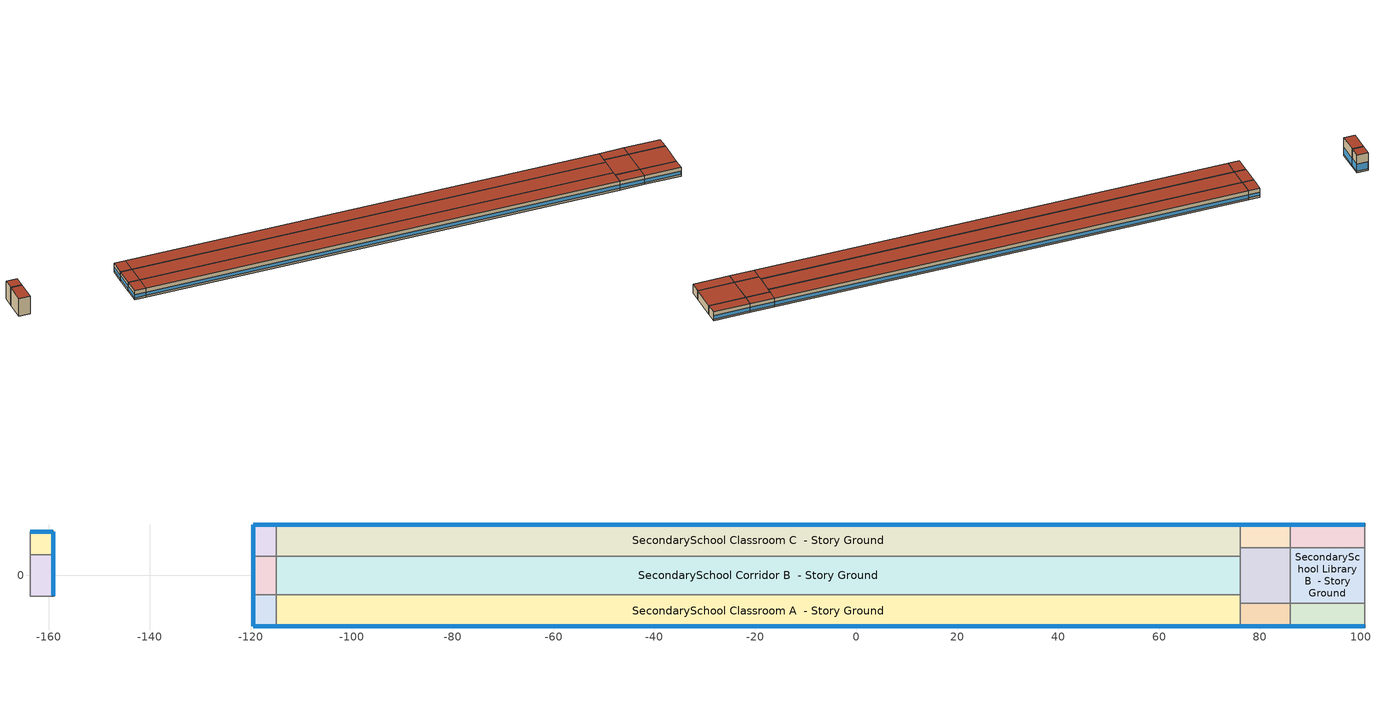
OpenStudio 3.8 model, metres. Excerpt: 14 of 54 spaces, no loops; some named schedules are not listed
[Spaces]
SecondarySchool Classroom A end_a - Story Ground
 floor ground (Foundation F 126 Perim 1085 Area 2872): -119.55,-10.1 -119.55,-3.82 -114.98,-3.82 -114.98,-10.1 z0
 wall outside: -119.55,-3.82 -119.55,-10.1 -114.98,-10.1 z0:3.96
 wall to SecondarySchool Corridor B end_a - Story Ground: -114.98,-3.82 -119.55,-3.82 z0:3.96
 wall to SecondarySchool Classroom A  - Story Ground: -114.98,-10.1 -114.98,-3.82 z0:3.96
 window (Window U-1.01 SHGC 0.74): -119.55,-3.84 -119.55,-10.08 / -119.53,-10.1 -115.01,-10.1 z0.76:2.28
 roof outside: -114.98,-10.1 -114.98,-3.82 -119.55,-3.82 -119.55,-10.1 z3.96
SecondarySchool Corridor B end_a - Story Ground
 floor ground (Foundation F 126 Perim 764 Area 3491): -119.55,-3.82 -119.55,3.82 -114.98,3.82 -114.98,-3.82 z0
 wall outside: -119.55,3.82 -119.55,-3.82 z0:3.96
 wall to SecondarySchool Classroom C end_a - Story Ground: -114.98,3.82 -119.55,3.82 z0:3.96
 wall to SecondarySchool Corridor B  - Story Ground: -114.98,-3.82 -114.98,3.82 z0:3.96
 window (Window U-1.01 SHGC 0.74): -119.55,3.79 -119.55,-3.79 z0.76:2.28
 roof outside: -114.98,-3.82 -114.98,3.82 -119.55,3.82 -119.55,-3.82 z3.96
SecondarySchool Classroom C end_a - Story Ground
 floor ground (Foundation F 126 Perim 1085 Area 2872): -119.55,3.82 -119.55,10.1 -114.98,10.1 -114.98,3.82 z0
 wall outside: -114.98,10.1 -119.55,10.1 -119.55,3.82 z0:3.96
 wall to SecondarySchool Classroom C  - Story Ground: -114.98,3.82 -114.98,10.1 z0:3.96
 window (Window U-1.01 SHGC 0.74): -119.55,10.08 -119.55,3.84 / -115.01,10.1 -119.53,10.1 z0.76:2.28
 roof outside: -114.98,3.82 -114.98,10.1 -119.55,10.1 -119.55,3.82 z3.96
SecondarySchool Classroom A  - Story Ground
 floor ground (Foundation F 126 Perim 19107 Area 120038): -114.98,-10.1 -114.98,-3.82 76.09,-3.82 76.09,-10.1 z0
 wall outside: -114.98,-10.1 76.09,-10.1 z0:3.96
 wall to SecondarySchool Corridor B  - Story Ground: 76.09,-3.82 -114.98,-3.82 z0:3.96
 wall to SecondarySchool Mechanical A  - Story Ground: 76.09,-10.1 76.09,-5.53 z0:3.96
 wall to SecondarySchool Mechanical B  - Story Ground: 76.09,-5.53 76.09,-3.82 z0:3.96
 window (Window U-1.01 SHGC 0.74): -114.95,-10.1 76.06,-10.1 z0.76:2.27
 roof outside: 76.09,-10.1 76.09,-3.82 -114.98,-3.82 -114.98,-10.1 z3.96
SecondarySchool Corridor B  - Story Ground
 floor ground (Foundation F 126 Perim 0 Area 145897): -114.98,-3.82 -114.98,3.82 76.09,3.82 76.09,-3.82 z0
 wall to SecondarySchool Classroom C  - Story Ground: 76.09,3.82 -114.98,3.82 z0:3.96
 wall to SecondarySchool Mechanical B  - Story Ground: 76.09,-3.82 76.09,3.82 z0:3.96
 roof outside: 76.09,-3.82 76.09,3.82 -114.98,3.82 -114.98,-3.82 z3.96
SecondarySchool Classroom C  - Story Ground
 floor ground (Foundation F 126 Perim 19107 Area 120038): -114.98,3.82 -114.98,10.1 76.09,10.1 76.09,3.82 z0
 wall outside: 76.09,10.1 -114.98,10.1 z0:3.96
 wall to SecondarySchool Mechanical B  - Story Ground: 76.09,3.82 76.09,5.53 z0:3.96
 wall to SecondarySchool Mechanical C  - Story Ground: 76.09,5.53 76.09,10.1 z0:3.96
 window (Window U-1.01 SHGC 0.74): 76.06,10.1 -114.95,10.1 z0.76:2.27
 roof outside: 76.09,3.82 76.09,10.1 -114.98,10.1 -114.98,3.82 z3.96
SecondarySchool Mechanical A  - Story Ground
 floor ground (Foundation F 126 Perim 994 Area 4543): 76.09,-10.1 76.09,-5.53 86.03,-5.53 86.03,-10.1 z0
 wall outside: 76.09,-10.1 86.03,-10.1 z0:3.96
 wall to SecondarySchool Mechanical B  - Story Ground: 86.03,-5.53 76.09,-5.53 z0:3.96
 wall to SecondarySchool Library A  - Story Ground: 86.03,-10.1 86.03,-5.53 z0:3.96
 window (Window U-1.01 SHGC 0.74): 76.11,-10.1 86,-10.1 z0.76:2.28
 roof outside: 86.03,-10.1 86.03,-5.53 76.09,-5.53 76.09,-10.1 z3.96
SecondarySchool Mechanical B  - Story Ground
 floor ground (Foundation F 126 Perim 0 Area 10988): 76.09,-5.53 76.09,5.53 86.03,5.53 86.03,-5.53 z0
 wall to SecondarySchool Mechanical C  - Story Ground: 86.03,5.53 76.09,5.53 z0:3.96
 wall to SecondarySchool Library B  - Story Ground: 86.03,-5.53 86.03,5.53 z0:3.96
 roof outside: 86.03,-5.53 86.03,5.53 76.09,5.53 76.09,-5.53 z3.96
SecondarySchool Mechanical C  - Story Ground
 floor ground (Foundation F 126 Perim 994 Area 4543): 76.09,5.53 76.09,10.1 86.03,10.1 86.03,5.53 z0
 wall outside: 86.03,10.1 76.09,10.1 z0:3.96
 wall to SecondarySchool Library C  - Story Ground: 86.03,5.53 86.03,10.1 z0:3.96
 window (Window U-1.01 SHGC 0.74): 86,10.1 76.11,10.1 z0.76:2.28
 roof outside: 86.03,5.53 86.03,10.1 76.09,10.1 76.09,5.53 z3.96
SecondarySchool Library A  - Story Ground
 floor ground (Foundation F 126 Perim 148 Area 6765): 86.03,-10.1 86.03,-5.53 100.82,-5.53 100.82,-10.1 z0
 wall outside: 86.03,-10.1 100.82,-10.1 z0:3.96
 wall to SecondarySchool Library B  - Story Ground: 100.82,-5.53 86.03,-5.53 z0:3.96
 wall to SecondarySchool Office A  - Story Ground: 100.82,-10.1 100.82,-5.53 z0:3.96
 window (Window U-1.01 SHGC 0.74): 86.05,-10.1 100.8,-10.1 z0.76:2.27
 roof outside: 100.82,-10.1 100.82,-5.53 86.03,-5.53 86.03,-10.1 z3.96
SecondarySchool Library B  - Story Ground
 floor ground (Foundation F 126 Perim 0 Area 16361): 86.03,-5.53 86.03,5.53 100.82,5.53 100.82,-5.53 z0
 wall to SecondarySchool Library C  - Story Ground: 100.82,5.53 86.03,5.53 z0:3.96
 wall to SecondarySchool Office B  - Story Ground: 100.82,-5.53 100.82,5.53 z0:3.96
 roof outside: 100.82,-5.53 100.82,5.53 86.03,5.53 86.03,-5.53 z3.96
SecondarySchool Library C  - Story Ground
 floor ground (Foundation F 126 Perim 148 Area 6765): 86.03,5.53 86.03,10.1 100.82,10.1 100.82,5.53 z0
 wall outside: 100.82,10.1 86.03,10.1 z0:3.96
 wall to SecondarySchool Office C  - Story Ground: 100.82,5.53 100.82,10.1 z0:3.96
 window (Window U-1.01 SHGC 0.74): 100.8,10.1 86.05,10.1 z0.76:2.27
 roof outside: 100.82,5.53 100.82,10.1 86.03,10.1 86.03,5.53 z3.96
SecondarySchool Gym - audience B end_b - Story Ground
 floor ground (Foundation F 126 Perim 817 Area 3733): -163.75,-4.08 -163.75,4.08 -159.18,4.08 -159.18,-4.08 z0
 wall outside: -159.18,-4.08 -159.18,4.08 z0:7.92
 wall to SecondarySchool Gym - audience B  - Story Ground: -163.75,4.08 -163.75,-4.08 z0:7.92
 wall to SecondarySchool Gym - audience C end_b - Story Ground: -159.18,4.08 -163.75,4.08 z0:7.92
 wall to SecondarySchool Gym - audience A end_b - Story Ground: -163.75,-4.08 -159.18,-4.08 z0:7.92
 window (Window U-1.01 SHGC 0.74): -159.18,-4.06 -159.18,4.06 z0.76:3.79
 roof outside: -159.18,-4.08 -159.18,4.08 -163.75,4.08 -163.75,-4.08 z7.92
SecondarySchool Gym - audience C end_b - Story Ground
 floor ground (Foundation F 126 Perim 914 Area 209): -163.75,4.08 -163.75,8.65 -159.18,8.65 -159.18,4.08 z0
 wall outside: -159.18,4.08 -159.18,8.65 -163.75,8.65 z0:7.92
 wall to SecondarySchool Gym - audience C  - Story Ground: -163.75,8.65 -163.75,4.08 z0:7.92
 window (Window U-1.01 SHGC 0.74): -159.2,8.65 -163.72,8.65 / -159.18,4.11 -159.18,8.63 z0.76:3.81
 roof outside: -159.18,4.08 -159.18,8.65 -163.75,8.65 -163.75,4.08 z7.92
[Site]
Washington Muni_IA_USA: Latitude {deg}=41.28; Longitude {deg}=-91.67; Time Zone {hr}=-6; Elevation {m}=230; Terrain=City
[Site:WaterMainsTemperature]
Calculation Method=Correlation; Annual Average Outdoor Air Temperature {C}=10.0308; Maximum Difference In Monthly Average Outdoor Air Temperatures {deltaC}=29.21
[SizingPeriod:DesignDay] Barometric Pressure {Pa}=98592; Rain Indicator=No; Snow Indicator=No; Day of Month=21; Daylight Saving Time Indicator=No; Humidity Condition Type=Wetbulb; Dry-Bulb Temperature Range Modifier Type=DefaultMultipliers
Name | Maximum Dry-Bulb Temperature {C} | Daily Dry-Bulb Temperature Range {deltaC} | Wind Speed {m/s} | Wind Direction {deg} | Month | Day Type | Wetbulb or DewPoint at Maximum Dry-Bulb {C} | Solar Model Indicator | ASHRAE Clear Sky Optical Depth for Beam Irradiance | ASHRAE Clear Sky Optical Depth for Diffuse Irradiance | Sky Clearness
Washington Muni Ann Clg .4% Condns DB=>MWB 1 | 33.8 | 10.8 | 4.3 | 220 | 7 | SummerDesignDay | 25.9 | ASHRAETau | 0.41 | 2.219
Washington Muni Ann Clg .4% Condns WB=>MDB 1 | 31.8 | 10.8 | 4.3 | 220 | 7 | SummerDesignDay | 27.8 | ASHRAETau | 0.41 | 2.219
Washington Muni Ann Htg 99.6% Condns DB 1 | -18.6 | 0 | 4.1 | 280 | 1 | WinterDesignDay | -18.6 | ASHRAEClearSky |  |  | 0
Washington Muni August .4% Condns DB=>MCWB 1 | 34.9 | 10.9 | 4.3 | 220 | 8 | SummerDesignDay | 26.3 | ASHRAETau | 0.379 | 2.348
[ClimateZones]
Climate Zone Institution Name 1=ASHRAE; Climate Zone Document Name 1=ANSI/ASHRAE Standard 169; Climate Zone Document Year 1=2006; Climate Zone Value 1=ASHRAE 169-2013-5A
[Building]
ComStock DOE Ref Pre-1980|SecondarySchool: North Axis {deg}=90; Default Construction Set=ComStock DOE Ref Pre-1980 - SecSchl - ASHRAE 169-2013-5A; Default Schedule Set=Building Default Schedule Set; Standards Building Type=SecondarySchool
[Site:GroundTemperature:FCfactorMethod]
January Ground Temperature {C}=9.7; February Ground Temperature {C}=6; March Ground Temperature {C}=-2.2; April Ground Temperature {C}=-3.4; May Ground Temperature {C}=-4.2; June Ground Temperature {C}=2.7; July Ground Temperature {C}=7.5; August Ground Temperature {C}=13.7; September Ground Temperature {C}=18.6; October Ground Temperature {C}=22; November Ground Temperature {C}=20.7; December Ground Temperature {C}=16.5
[Construction:FfactorGroundFloor] F-Factor {W/m-K}=1.26344
Name | Area {m2} | PerimeterExposed {m}
Foundation F 126 Perim 817 Area 3733 | 37.3318 | 8.16531
Foundation F 126 Perim 148 Area 6765 | 67.6528 | 14.7972
Foundation F 126 Perim 0 Area 10988 | 109.877 | 0
Foundation F 126 Perim 914 Area 209 | 20.9032 | 9.144
Foundation F 126 Perim 0 Area 145897 | 1458.97 | 0
Foundation F 126 Perim 19107 Area 120038 | 1200.38 | 191.069
Foundation F 126 Perim 1085 Area 2872 | 28.7235 | 10.8545
Foundation F 126 Perim 0 Area 16361 | 163.61 | 0
Foundation F 126 Perim 764 Area 3491 | 34.9111 | 7.63585
Foundation F 126 Perim 994 Area 4543 | 45.4342 | 9.93749
[DefaultConstructionSet]
ComStock DOE Ref Pre-1980 - SecSchl - ASHRAE 169-2013-5A: Default Exterior Surface Constructions=Default Surface Constructions 1; Default Interior Surface Constructions=Default Surface Constructions 2; Default Ground Contact Surface Constructions=Default Surface Constructions 3; Default Exterior SubSurface Constructions=Default Sub Surface Constructions 1; Default Interior SubSurface Constructions=Default Sub Surface Constructions 2; Interior Partition Construction=Typical Interior Partition
[DefaultSurfaceConstructions]
Name | Floor Construction | Wall Construction | Roof Ceiling Construction
Default Surface Constructions 1 | Typical Insulated Exterior Mass Floor | Typical Insulated Exterior Mass Wall R-6.41 | Typical IEAD Roof R-13.89
Default Surface Constructions 2 | Typical Interior Floor | Typical Interior Wall | Typical Interior Ceiling
Default Surface Constructions 3 | Typical Insulated Carpeted 6in Slab Floor | Typical Insulated Basement Mass Wall
[Construction]
Typical Insulated Exterior Mass Floor: 4 in. Normalweight Concrete Floor, Typical Carpet Pad
Typical IEAD Roof R-13.89: Roof Membrane, Typical Insulation R-12.77, Metal Roof Surface
Typical Interior Floor: 100mm Normalweight concrete floor, CP02 CARPET PAD
Typical Interior Wall: G01 13mm gypsum board, G01 13mm gypsum board
Typical Interior Ceiling: CP02 CARPET PAD, 100mm Normalweight concrete floor
Typical Insulated Carpeted 6in Slab Floor: 6 in. Normalweight Concrete Floor, Typical Carpet Pad
Typical Insulated Basement Mass Wall: 8 in. Concrete Block Basement Wall
U 0.62 SHGC 0.41 Simple Glazing Window U-0.62 SHGC 0.41: U 0.62 SHGC 0.41 Simple Glazing U-0.62 SHGC 0.41
U 0.62 SHGC 0.41 Simple Glazing Window U-0.62 SHGC 0.41 1: U 0.62 SHGC 0.41 Simple Glazing U-0.62 SHGC 0.41 1
Typical Insulated Metal Door: F08 Metal surface, Typical Insulation R-4.02
U 0.88 SHGC 0.16 Sgl Ref-A-L Clr 6mm: REF A CLEAR LO 6MM
Typical Overhead Door: Typical Insulation R-4.02
Typical Interior Window: Clear 3mm
Typical Interior Door; Typical Interior Partition: G05 25mm wood
Typical Insulated Exterior Mass Wall R-6.41: 1IN Stucco, 8IN CONCRETE HW RefBldg, Typical Insulation R-4.02, 1/2IN Gypsum
InteriorFurnishings 1: Std Wood 6inch 1
Window U-1.01 SHGC 0.74: Simple Glazing Single - No LowE - Clear - Aluminum
[Material] Thermal Absorptance=0.9
Name | Roughness | Thickness {m} | Conductivity {W/m-K} | Density {kg/m3} | Specific Heat {J/kg-K} | Solar Absorptance | Visible Absorptance
4 in. Normalweight Concrete Floor | MediumRough | 0.1016 | 2.31 | 2322 | 832 | 0.7 | 0.7
Roof Membrane | VeryRough | 0.0095 | 0.16 | 1121.29 | 1460 | 0.7 | 0.7
Metal Roof Surface; F08 Metal surface | Smooth | 0.0008 | 45.28 | 7824 | 500 | 0.7 | 0.7
100mm Normalweight concrete floor | MediumRough | 0.1016 | 2.31045 | 2322 | 832.557 | 0.7 | 0.7
G01 13mm gypsum board | Smooth | 0.0127 | 0.160031 | 800.001 | 1090.73 | 0.7 | 0.5
6 in. Normalweight Concrete Floor | MediumRough | 0.1524 | 2.31 | 2322 | 832 | 0.7 | 0.7
8 in. Concrete Block Basement Wall | MediumRough | 0.2032 | 1.326 | 1842 | 912 | 0.7 | 0.7
G05 25mm wood | MediumSmooth | 0.0254 | 0.15 | 608 | 1630 | 0.5 | 0.5
1IN Stucco | Smooth | 0.0253 | 0.6918 | 1858 | 837 | 0.7 | 0.92
8IN CONCRETE HW RefBldg | Rough | 0.2032 | 1.311 | 2240 | 836.8 | 0.7 | 0.7
1/2IN Gypsum | Smooth | 0.0127 | 0.16 | 784.9 | 830 | 0.4 | 0.4
Std Wood 6inch 1 | MediumSmooth | 0.15 | 0.12 | 540 | 1210 | 0.7 | 0.7
[Material:NoMass] Roughness=Smooth; Thermal Absorptance=0.9; Solar Absorptance=0.7
Name | Thermal Resistance {m2-K/W} | Visible Absorptance
Typical Carpet Pad; CP02 CARPET PAD | 0.21648 | 0.8
Typical Insulation R-12.77 | 2.24922 | 0.7
Typical Insulation R-4.02 | 0.708275 | 0.7
[DefaultSubSurfaceConstructions]
Name | Fixed Window Construction | Operable Window Construction | Door Construction | Glass Door Construction | Overhead Door Construction | Tubular Daylight Dome Construction | Tubular Daylight Diffuser Construction
Default Sub Surface Constructions 1 | U 0.62 SHGC 0.41 Simple Glazing Window U-0.62 SHGC 0.41 | U 0.62 SHGC 0.41 Simple Glazing Window U-0.62 SHGC 0.41 1 | Typical Insulated Metal Door | U 0.88 SHGC 0.16 Sgl Ref-A-L Clr 6mm | Typical Overhead Door | Typical Interior Window | Typical Interior Window
Default Sub Surface Constructions 2 | Typical Interior Window | Typical Interior Window | Typical Interior Door
[WindowMaterial:SimpleGlazingSystem]
Name | U-Factor {W/m2-K} | Solar Heat Gain Coefficient | Visible Transmittance
U 0.62 SHGC 0.41 Simple Glazing U-0.62 SHGC 0.41; U 0.62 SHGC 0.41 Simple Glazing U-0.62 SHGC 0.41 1 | 3.52052 | 0.41 | 0.32
Simple Glazing Single - No LowE - Clear - Aluminum | 5.73505 | 0.744 | 0.754
[WindowMaterial:Glazing] Optical Data Type=SpectralAverage; Infrared Transmittance at Normal Incidence=0; Front Side Infrared Hemispherical Emissivity=0.84; Conductivity {W/m-K}=0.9; Dirt Correction Factor for Solar and Visible Transmittance=1; Solar Diffusing=No
Name | Thickness {m} | Solar Transmittance at Normal Incidence | Front Side Solar Reflectance at Normal Incidence | Back Side Solar Reflectance at Normal Incidence | Visible Transmittance at Normal Incidence | Front Side Visible Reflectance at Normal Incidence | Back Side Visible Reflectance at Normal Incidence | Back Side Infrared Hemispherical Emissivity
REF A CLEAR LO 6MM | 0.006 | 0.066 | 0.341 | 0.493 | 0.08 | 0.41 | 0.37 | 0.4
Clear 3mm | 0.003 | 0.837 | 0.075 | 0.075 | 0.898 | 0.081 | 0.081 | 0.84
[SpaceType] Standards Building Type=SecondarySchool
Name | Default Schedule Set | Design Specification Outdoor Air Object | Standards Space Type
SecondarySchool Mechanical - ComStock DOE Ref Pre-1980 | SecondarySchool Mechanical Schedule Set | SecondarySchool Mechanical Ventilation | Mechanical
SecondarySchool Library - ComStock DOE Ref Pre-1980 | SecondarySchool Library Schedule Set | SecondarySchool Library Ventilation | Library
SecondarySchool Gym - audience - ComStock DOE Ref Pre-1980 | SecondarySchool Gym - audience Schedule Set | SecondarySchool Gym - audience Ventilation | Gym - audience
SecondarySchool Corridor - ComStock DOE Ref Pre-1980 | SecondarySchool Corridor Schedule Set | SecondarySchool Corridor Ventilation | Corridor
SecondarySchool Classroom - ComStock DOE Ref Pre-1980 | SecondarySchool Classroom Schedule Set | SecondarySchool Classroom Ventilation | Classroom
[BuildingStory]
Story Ground: Nominal Z Coordinate {m}=0; Nominal Floor to Floor Height {m}=3.9624
[Space] Building Story=Story Ground
Name | Space Type | Thermal Zone
SecondarySchool Classroom A end_a - Story Ground | SecondarySchool Classroom - ComStock DOE Ref Pre-1980 | Zone SecondarySchool Classroom A end_a - Story Ground
SecondarySchool Corridor B end_a - Story Ground | SecondarySchool Corridor - ComStock DOE Ref Pre-1980 | Zone SecondarySchool Corridor B end_a - Story Ground
SecondarySchool Classroom C end_a - Story Ground | SecondarySchool Classroom - ComStock DOE Ref Pre-1980 | Zone SecondarySchool Classroom C end_a - Story Ground
SecondarySchool Classroom A  - Story Ground | SecondarySchool Classroom - ComStock DOE Ref Pre-1980 | Zone SecondarySchool Classroom A  - Story Ground
SecondarySchool Corridor B  - Story Ground | SecondarySchool Corridor - ComStock DOE Ref Pre-1980 | Zone SecondarySchool Corridor B  - Story Ground
SecondarySchool Classroom C  - Story Ground | SecondarySchool Classroom - ComStock DOE Ref Pre-1980 | Zone SecondarySchool Classroom C  - Story Ground
SecondarySchool Mechanical A  - Story Ground | SecondarySchool Mechanical - ComStock DOE Ref Pre-1980 | Zone SecondarySchool Mechanical A  - Story Ground
SecondarySchool Mechanical B  - Story Ground | SecondarySchool Mechanical - ComStock DOE Ref Pre-1980 | Zone SecondarySchool Mechanical B  - Story Ground
SecondarySchool Mechanical C  - Story Ground | SecondarySchool Mechanical - ComStock DOE Ref Pre-1980 | Zone SecondarySchool Mechanical C  - Story Ground
SecondarySchool Library A  - Story Ground | SecondarySchool Library - ComStock DOE Ref Pre-1980 | Zone SecondarySchool Library A  - Story Ground
SecondarySchool Library B  - Story Ground | SecondarySchool Library - ComStock DOE Ref Pre-1980 | Zone SecondarySchool Library B  - Story Ground
SecondarySchool Library C  - Story Ground | SecondarySchool Library - ComStock DOE Ref Pre-1980 | Zone SecondarySchool Library C  - Story Ground
SecondarySchool Gym - audience B end_b - Story Ground | SecondarySchool Gym - audience - ComStock DOE Ref Pre-1980 | Zone SecondarySchool Gym - audience B end_b - Story Ground
SecondarySchool Gym - audience C end_b - Story Ground | SecondarySchool Gym - audience - ComStock DOE Ref Pre-1980 | Zone SecondarySchool Gym - audience C end_b - Story Ground
[ThermalZone] Multiplier=1; Use Ideal Air Loads=No
Name | Thermostat
Zone SecondarySchool Classroom A end_a - Story Ground | SecondarySchool Classroom - ComStock DOE Ref Pre-1980 Thermostat 1
Zone SecondarySchool Corridor B end_a - Story Ground | SecondarySchool Corridor - ComStock DOE Ref Pre-1980 Thermostat 1
Zone SecondarySchool Classroom C end_a - Story Ground | SecondarySchool Classroom - ComStock DOE Ref Pre-1980 Thermostat 3
Zone SecondarySchool Classroom A  - Story Ground | SecondarySchool Classroom - ComStock DOE Ref Pre-1980 Thermostat
Zone SecondarySchool Corridor B  - Story Ground | SecondarySchool Corridor - ComStock DOE Ref Pre-1980 Thermostat
Zone SecondarySchool Classroom C  - Story Ground | SecondarySchool Classroom - ComStock DOE Ref Pre-1980 Thermostat 2
Zone SecondarySchool Mechanical A  - Story Ground | SecondarySchool Mechanical - ComStock DOE Ref Pre-1980 Thermostat
Zone SecondarySchool Mechanical B  - Story Ground | SecondarySchool Mechanical - ComStock DOE Ref Pre-1980 Thermostat 2
Zone SecondarySchool Mechanical C  - Story Ground | SecondarySchool Mechanical - ComStock DOE Ref Pre-1980 Thermostat 4
Zone SecondarySchool Library A  - Story Ground | SecondarySchool Library - ComStock DOE Ref Pre-1980 Thermostat
Zone SecondarySchool Library B  - Story Ground | SecondarySchool Library - ComStock DOE Ref Pre-1980 Thermostat 1
Zone SecondarySchool Library C  - Story Ground | SecondarySchool Library - ComStock DOE Ref Pre-1980 Thermostat 2
Zone SecondarySchool Gym - audience B end_b - Story Ground | SecondarySchool Gym - audience - ComStock DOE Ref Pre-1980 Thermostat 3
Zone SecondarySchool Gym - audience C end_b - Story Ground | SecondarySchool Gym - audience - ComStock DOE Ref Pre-1980 Thermostat 5
[People:Definition] Number of People Calculation Method=People/Area; Fraction Radiant=0.3
Name | People per Space Floor Area {person/m2}
SecondarySchool Classroom People Definition | 0.249938
SecondarySchool Corridor People Definition | 0.100212
SecondarySchool Gym - audience People Definition | 0.300313
SecondarySchool Library People Definition | 0.229702
SecondarySchool Mechanical People Definition | 0.0100104
[People] Work Efficiency Schedule=Work Efficiency Schedule; Clothing Insulation Schedule=Clothing Schedule; Air Velocity Schedule=Air Velocity Schedule; Multiplier=1
Name | People Definition | Space or SpaceType
SecondarySchool Classroom People | SecondarySchool Classroom People Definition | SecondarySchool Classroom - ComStock DOE Ref Pre-1980
SecondarySchool Corridor People | SecondarySchool Corridor People Definition | SecondarySchool Corridor - ComStock DOE Ref Pre-1980
SecondarySchool Gym - audience People | SecondarySchool Gym - audience People Definition | SecondarySchool Gym - audience - ComStock DOE Ref Pre-1980
SecondarySchool Library People | SecondarySchool Library People Definition | SecondarySchool Library - ComStock DOE Ref Pre-1980
SecondarySchool Mechanical People | SecondarySchool Mechanical People Definition | SecondarySchool Mechanical - ComStock DOE Ref Pre-1980
[Lights:Definition] Design Level Calculation Method=Watts/Area; Fraction Visible=0.2; Return Air Fraction=0
Name | Watts per Space Floor Area {W/m2} | Fraction Radiant
SecondarySchool Classroom - ComStock DOE Ref Pre-1980 General Lights Definition | 6.25559 | 0.31
SecondarySchool Corridor - ComStock DOE Ref Pre-1980 General Lights Definition | 2.94907 | 0.31
SecondarySchool Gym - audience - ComStock DOE Ref Pre-1980 General Lights Definition | 8.2042 | 0.465
SecondarySchool Library - ComStock DOE Ref Pre-1980 General Lights Definition | 5.64414 | 0.31
SecondarySchool Library - ComStock DOE Ref Pre-1980 Task Lights Definition | 11.0968 | 0.125
SecondarySchool Mechanical - ComStock DOE Ref Pre-1980 General Lights Definition | 3.92888 | 0.31
SecondarySchool Mechanical - ComStock DOE Ref Pre-1980 Task Lights Definition | 3.02684 | 0.125
[ElectricEquipment:Definition] Design Level Calculation Method=Watts/Area; Fraction Latent=0; Fraction Radiant=0.5; Fraction Lost=0
Name | Watts per Space Floor Area {W/m2}
SecondarySchool Classroom Elec Equip Definition | 3.45304
SecondarySchool Corridor Elec Equip Definition | 0.854897
SecondarySchool Gym - audience Elec Equip Definition | 0.850128
SecondarySchool Library Elec Equip Definition | 0.687635
SecondarySchool Mechanical Elec Equip Definition | 1.85847
[ElectricEquipment] Schedule=Education_School BLDG_EQUIP_EndUseData BPR Adjusted
Name | Electric Equipment Definition | Space or SpaceType
SecondarySchool Classroom Elec Equip | SecondarySchool Classroom Elec Equip Definition | SecondarySchool Classroom - ComStock DOE Ref Pre-1980
SecondarySchool Corridor Elec Equip | SecondarySchool Corridor Elec Equip Definition | SecondarySchool Corridor - ComStock DOE Ref Pre-1980
SecondarySchool Gym - audience Elec Equip | SecondarySchool Gym - audience Elec Equip Definition | SecondarySchool Gym - audience - ComStock DOE Ref Pre-1980
SecondarySchool Library Elec Equip | SecondarySchool Library Elec Equip Definition | SecondarySchool Library - ComStock DOE Ref Pre-1980
SecondarySchool Mechanical Elec Equip | SecondarySchool Mechanical Elec Equip Definition | SecondarySchool Mechanical - ComStock DOE Ref Pre-1980
[DesignSpecification:OutdoorAir] Outdoor Air Method=Sum
Name | Outdoor Air Flow per Person {m3/s-person} | Outdoor Air Flow per Floor Area {m3/s-m2}
SecondarySchool Classroom Ventilation; SecondarySchool Library Ventilation | 0.00799951
SecondarySchool Corridor Ventilation |  | 0.000508
SecondarySchool Gym - audience Ventilation | 0.00943895
SecondarySchool Mechanical Ventilation |  | 0.000254
[DefaultScheduleSet]
Name | Number of People Schedule | People Activity Level Schedule | Lighting Schedule | Electric Equipment Schedule | Infiltration Schedule | Hours of Operation Schedule
SecondarySchool Classroom Schedule Set; SecondarySchool Corridor Schedule Set; SecondarySchool Library Schedule Set; SecondarySchool Mechanical Schedule Set | SecondarySchool Bldg Occ | SecondarySchool Activity | Education_School BLDG_LIGHT_EndUseData | Education_School BLDG_EQUIP_EndUseData | SecondarySchool Infil
SecondarySchool Gym - audience Schedule Set | SecondarySchool Gym Occ | SecondarySchool Activity | Education_School BLDG_LIGHT_EndUseData | Education_School BLDG_EQUIP_EndUseData | SecondarySchool Infil
Building Default Schedule Set |  |  |  |  |  | Building Hours of Operation NonResidential
[Exterior:Lights:Definition]
Name | Design Level {W}
Parking Areas and Drives Def (W/ft^2) | 0.0414577
Building Facades Def (W/ft^2) | 0.2
Main Entries Def (W/ft) | 30
Other Doors Def (W/ft) | 20
[Exterior:Lights] Schedule=Always On Discrete; Control Option=AstronomicalClock
Name | Exterior Lights Definition | Multiplier
Parking Areas and Drives | Parking Areas and Drives Def (W/ft^2) | 29548.9
Building Facades | Building Facades Def (W/ft^2) | 44261.3
Main Entries | Main Entries Def (W/ft) | 120
Other Doors | Other Doors Def (W/ft) | 73.5
[ThermostatSetpoint:DualSetpoint] Heating Setpoint Temperature Schedule=SecondarySchool HtgSetp; Cooling Setpoint Temperature Schedule=SecondarySchool ClgSetp
SecondarySchool Classroom - ComStock DOE Ref Pre-1980 Thermostat; SecondarySchool Classroom - ComStock DOE Ref Pre-1980 Thermostat 1; SecondarySchool Classroom - ComStock DOE Ref Pre-1980 Thermostat 2; SecondarySchool Classroom - ComStock DOE Ref Pre-1980 Thermostat 3; SecondarySchool Corridor - ComStock DOE Ref Pre-1980 Thermostat; SecondarySchool Corridor - ComStock DOE Ref Pre-1980 Thermostat 1; SecondarySchool Gym - audience - ComStock DOE Ref Pre-1980 Thermostat 3; SecondarySchool Gym - audience - ComStock DOE Ref Pre-1980 Thermostat 5; SecondarySchool Library - ComStock DOE Ref Pre-1980 Thermostat; SecondarySchool Library - ComStock DOE Ref Pre-1980 Thermostat 1; SecondarySchool Library - ComStock DOE Ref Pre-1980 Thermostat 2; SecondarySchool Mechanical - ComStock DOE Ref Pre-1980 Thermostat; SecondarySchool Mechanical - ComStock DOE Ref Pre-1980 Thermostat 2; SecondarySchool Mechanical - ComStock DOE Ref Pre-1980 Thermostat 4
[InternalMass:Definition]
Internal Mass Definition 2: Construction=InteriorFurnishings 1; Design Level Calculation Method=SurfaceArea/Area; Surface Area per Space Floor Area=2
[InternalMass] Internal Mass Definition=Internal Mass Definition 2; Multiplier=1
Name | Space or SpaceType
SecondarySchool Gym - audience B end_b - Story Ground Mass | SecondarySchool Gym - audience B end_b - Story Ground
SecondarySchool Library C  - Story Ground Mass | SecondarySchool Library C  - Story Ground
SecondarySchool Library A  - Story Ground Mass | SecondarySchool Library A  - Story Ground
SecondarySchool Mechanical B  - Story Ground Mass | SecondarySchool Mechanical B  - Story Ground
SecondarySchool Corridor B  - Story Ground Mass | SecondarySchool Corridor B  - Story Ground
SecondarySchool Classroom A  - Story Ground Mass | SecondarySchool Classroom A  - Story Ground
SecondarySchool Classroom A end_a - Story Ground Mass | SecondarySchool Classroom A end_a - Story Ground
SecondarySchool Library B  - Story Ground Mass | SecondarySchool Library B  - Story Ground
SecondarySchool Classroom C end_a - Story Ground Mass | SecondarySchool Classroom C end_a - Story Ground
SecondarySchool Classroom C  - Story Ground Mass | SecondarySchool Classroom C  - Story Ground
SecondarySchool Gym - audience C end_b - Story Ground Mass | SecondarySchool Gym - audience C end_b - Story Ground
SecondarySchool Corridor B end_a - Story Ground Mass | SecondarySchool Corridor B end_a - Story Ground
SecondarySchool Mechanical C  - Story Ground Mass | SecondarySchool Mechanical C  - Story Ground
SecondarySchool Mechanical A  - Story Ground Mass | SecondarySchool Mechanical A  - Story Ground
[Lights] Schedule=Education_School BLDG_LIGHT_EndUseData BPR Adjusted; Fraction Replaceable=1
Name | Lights Definition | Space or SpaceType
SecondarySchool Classroom - ComStock DOE Ref Pre-1980 General Lighting | SecondarySchool Classroom - ComStock DOE Ref Pre-1980 General Lights Definition | SecondarySchool Classroom - ComStock DOE Ref Pre-1980
SecondarySchool Corridor - ComStock DOE Ref Pre-1980 General Lighting | SecondarySchool Corridor - ComStock DOE Ref Pre-1980 General Lights Definition | SecondarySchool Corridor - ComStock DOE Ref Pre-1980
SecondarySchool Gym - audience - ComStock DOE Ref Pre-1980 General Lighting | SecondarySchool Gym - audience - ComStock DOE Ref Pre-1980 General Lights Definition | SecondarySchool Gym - audience - ComStock DOE Ref Pre-1980
SecondarySchool Library - ComStock DOE Ref Pre-1980 General Lighting | SecondarySchool Library - ComStock DOE Ref Pre-1980 General Lights Definition | SecondarySchool Library - ComStock DOE Ref Pre-1980
SecondarySchool Library - ComStock DOE Ref Pre-1980 Task Lighting | SecondarySchool Library - ComStock DOE Ref Pre-1980 Task Lights Definition | SecondarySchool Library - ComStock DOE Ref Pre-1980
SecondarySchool Mechanical - ComStock DOE Ref Pre-1980 General Lighting | SecondarySchool Mechanical - ComStock DOE Ref Pre-1980 General Lights Definition | SecondarySchool Mechanical - ComStock DOE Ref Pre-1980
SecondarySchool Mechanical - ComStock DOE Ref Pre-1980 Task Lighting | SecondarySchool Mechanical - ComStock DOE Ref Pre-1980 Task Lights Definition | SecondarySchool Mechanical - ComStock DOE Ref Pre-1980
[SpaceInfiltration:DesignFlowRate] Design Flow Rate Calculation Method=Flow/ExteriorArea; Flow per Exterior Surface Area {m3/s-m2}=0.000413282; Velocity Term Coefficient=0
Name | Space or SpaceType | Schedule | Constant Term Coefficient | Temperature Term Coefficient | Velocity Squared Term Coefficient
SecondarySchool Gym - audience B end_b - Story Ground HVAC On Infiltration | SecondarySchool Gym - audience B end_b - Story Ground | Infiltration HVAC On Schedule | 0.1019 | 0.0077 | 0.0877
SecondarySchool Gym - audience B end_b - Story Ground HVAC Off Infiltration | SecondarySchool Gym - audience B end_b - Story Ground | Infiltration HVAC Off Schedule | 0 | 0.0156 | 0.105
SecondarySchool Library C  - Story Ground HVAC On Infiltration | SecondarySchool Library C  - Story Ground | Infiltration HVAC On Schedule | 0.1019 | 0.0077 | 0.0877
SecondarySchool Library C  - Story Ground HVAC Off Infiltration | SecondarySchool Library C  - Story Ground | Infiltration HVAC Off Schedule | 0 | 0.0156 | 0.105
SecondarySchool Library A  - Story Ground HVAC On Infiltration | SecondarySchool Library A  - Story Ground | Infiltration HVAC On Schedule | 0.1019 | 0.0077 | 0.0877
SecondarySchool Library A  - Story Ground HVAC Off Infiltration | SecondarySchool Library A  - Story Ground | Infiltration HVAC Off Schedule | 0 | 0.0156 | 0.105
SecondarySchool Mechanical B  - Story Ground HVAC On Infiltration | SecondarySchool Mechanical B  - Story Ground | Infiltration HVAC On Schedule | 0.1019 | 0.0077 | 0.0877
SecondarySchool Mechanical B  - Story Ground HVAC Off Infiltration | SecondarySchool Mechanical B  - Story Ground | Infiltration HVAC Off Schedule | 0 | 0.0156 | 0.105
SecondarySchool Corridor B  - Story Ground HVAC On Infiltration | SecondarySchool Corridor B  - Story Ground | Infiltration HVAC On Schedule | 0.1019 | 0.0077 | 0.0877
SecondarySchool Corridor B  - Story Ground HVAC Off Infiltration | SecondarySchool Corridor B  - Story Ground | Infiltration HVAC Off Schedule | 0 | 0.0156 | 0.105
SecondarySchool Classroom A  - Story Ground HVAC On Infiltration | SecondarySchool Classroom A  - Story Ground | Infiltration HVAC On Schedule | 0.1019 | 0.0077 | 0.0877
SecondarySchool Classroom A  - Story Ground HVAC Off Infiltration | SecondarySchool Classroom A  - Story Ground | Infiltration HVAC Off Schedule | 0 | 0.0156 | 0.105
SecondarySchool Classroom A end_a - Story Ground HVAC On Infiltration | SecondarySchool Classroom A end_a - Story Ground | Infiltration HVAC On Schedule | 0.1019 | 0.0077 | 0.0877
SecondarySchool Classroom A end_a - Story Ground HVAC Off Infiltration | SecondarySchool Classroom A end_a - Story Ground | Infiltration HVAC Off Schedule | 0 | 0.0156 | 0.105
SecondarySchool Library B  - Story Ground HVAC On Infiltration | SecondarySchool Library B  - Story Ground | Infiltration HVAC On Schedule | 0.1019 | 0.0077 | 0.0877
SecondarySchool Library B  - Story Ground HVAC Off Infiltration | SecondarySchool Library B  - Story Ground | Infiltration HVAC Off Schedule | 0 | 0.0156 | 0.105
SecondarySchool Classroom C end_a - Story Ground HVAC On Infiltration | SecondarySchool Classroom C end_a - Story Ground | Infiltration HVAC On Schedule | 0.1019 | 0.0077 | 0.0877
SecondarySchool Classroom C end_a - Story Ground HVAC Off Infiltration | SecondarySchool Classroom C end_a - Story Ground | Infiltration HVAC Off Schedule | 0 | 0.0156 | 0.105
SecondarySchool Classroom C  - Story Ground HVAC On Infiltration | SecondarySchool Classroom C  - Story Ground | Infiltration HVAC On Schedule | 0.1019 | 0.0077 | 0.0877
SecondarySchool Classroom C  - Story Ground HVAC Off Infiltration | SecondarySchool Classroom C  - Story Ground | Infiltration HVAC Off Schedule | 0 | 0.0156 | 0.105
SecondarySchool Gym - audience C end_b - Story Ground HVAC On Infiltration | SecondarySchool Gym - audience C end_b - Story Ground | Infiltration HVAC On Schedule | 0.1019 | 0.0077 | 0.0877
SecondarySchool Gym - audience C end_b - Story Ground HVAC Off Infiltration | SecondarySchool Gym - audience C end_b - Story Ground | Infiltration HVAC Off Schedule | 0 | 0.0156 | 0.105
SecondarySchool Corridor B end_a - Story Ground HVAC On Infiltration | SecondarySchool Corridor B end_a - Story Ground | Infiltration HVAC On Schedule | 0.1019 | 0.0077 | 0.0877
SecondarySchool Corridor B end_a - Story Ground HVAC Off Infiltration | SecondarySchool Corridor B end_a - Story Ground | Infiltration HVAC Off Schedule | 0 | 0.0156 | 0.105
SecondarySchool Mechanical C  - Story Ground HVAC On Infiltration | SecondarySchool Mechanical C  - Story Ground | Infiltration HVAC On Schedule | 0.1019 | 0.0077 | 0.0877
SecondarySchool Mechanical C  - Story Ground HVAC Off Infiltration | SecondarySchool Mechanical C  - Story Ground | Infiltration HVAC Off Schedule | 0 | 0.0156 | 0.105
SecondarySchool Mechanical A  - Story Ground HVAC On Infiltration | SecondarySchool Mechanical A  - Story Ground | Infiltration HVAC On Schedule | 0.1019 | 0.0077 | 0.0877
SecondarySchool Mechanical A  - Story Ground HVAC Off Infiltration | SecondarySchool Mechanical A  - Story Ground | Infiltration HVAC Off Schedule | 0 | 0.0156 | 0.105
[Schedule:Ruleset]
SecondarySchool Bldg Occ: Default Day Schedule=SecondarySchool Bldg Occ Default; Summer Design Day Schedule=SecondarySchool Bldg Occ Summer Design Day; Winter Design Day Schedule=SecondarySchool Bldg Occ Winter Design Day
[Schedule:Day]
Clothing Schedule Default Winter Clothes; Education_School BLDG_LIGHT_EndUseData Summer Design Day; Education_School BLDG_EQUIP_EndUseData Summer Design Day; Education_School BLDG_EQUIP_EndUseData Summer Design Day 1: 24, 0, 1
Air Velocity Schedule Default: 24, 0, 0.2
Work Efficiency Schedule Default; Education_School BLDG_LIGHT_EndUseData Winter Design Day; Education_School BLDG_EQUIP_EndUseData Winter Design Day; SecondarySchool Bldg Occ Winter Design Day; Education_School BLDG_EQUIP_EndUseData Winter Design Day 1: 24, 0, 0
Education_School BLDG_LIGHT_EndUseData Default: Average, 0, 15, 0.121901, 0, 30, 0.12188, 0, 45, 0.121859, 1, 0, 0.121838, 1, 15, 0.121817, 1, 30, 0.121796, 1, 45, 0.121774, 2, 0, 0.121753, 2, 15, 0.121903, 2, 30, 0.122052, 2, 45, 0.122201, 3, 0, 0.122351, 3, 15, 0.122408, 3, 30, 0.122465, 3, 45, 0.122523, 4, 0, 0.12258, 4, 15, 0.126927, 4, 30, 0.131274, 4, 45, 0.135621, 5, 0, 0.139968, 5, 15, 0.162379, 5, 30, 0.18479, 5, 45, 0.207201, 6, 0, 0.229612, 6, 15, 0.281036, 6, 30, 0.332461, 6, 45, 0.383885, 7, 0, 0.43531, 7, 15, 0.475502, 7, 30, 0.515694, 7, 45, 0.555886, 8, 0, 0.596078, 8, 15, 0.599436, 8, 30, 0.602794, 8, 45, 0.606152, 9, 0, 0.609511, 9, 15, 0.626685, 9, 30, 0.643859, 9, 41, 0.65674, 9, 56, 0.640334, 10, 11, 0.641117, 10, 22, 0.641705, 10, 37, 0.640612, 10, 52, 0.63952, 11, 7, 0.638427, 11, 22, 0.637335, 11, 37, 0.628809, 11, 52, 0.620283, 12, 7, 0.611757, 12, 22, 0.603231, 12, 37, 0.58861, 12, 52, 0.573989, 13, 7, 0.559368, 13, 22, 0.544746, 13, 37, 0.521564, 13, 52, 0.498381, 14, 7, 0.475199, 14, 22, 0.452016, 14, 37, 0.435927, 14, 52, 0.419837, 15, 3, 0.40777, 15, 18, 0.345678, 15, 33, 0.311769, 15, 45, 0.286336, 16, 0, 0.275833, 16, 15, 0.26533, 16, 30, 0.254827, 16, 45, 0.244324, 17, 0, 0.22977, 17, 15, 0.215216, 17, 30, 0.200661, 17, 45, 0.186107, 18, 0, 0.170527, 18, 15, 0.154947, 18, 30, 0.139366, 18, 45, 0.123786, 19, 0, 0.123508, 19, 15, 0.123231, 19, 30, 0.122953, 19, 45, 0.122676, 20, 0, 0.122637, 20, 15, 0.122598, 20, 30, 0.122559, 20, 45, 0.12252, 21, 0, 0.122419, 21, 15, 0.122317, 21, 30, 0.122215, 21, 45, 0.122113, 22, 0, 0.122092, 22, 15, 0.12207, 22, 30, 0.122049, 22, 45, 0.122028, 23, 0, 0.122007, 23, 15, 0.121986, 23, 30, 0.121965, 23, 45, 0.121944, 24, 0, 0.121922
Education_School BLDG_EQUIP_EndUseData Default: Average, 0, 15, 0.306118, 0, 30, 0.305229, 0, 45, 0.304341, 1, 0, 0.303453, 1, 15, 0.302565, 1, 30, 0.301676, 1, 45, 0.300788, 2, 0, 0.2999, 2, 15, 0.290225, 2, 30, 0.28055, 2, 45, 0.270875, 3, 0, 0.2612, 3, 15, 0.25845, 3, 30, 0.2557, 3, 45, 0.25295, 4, 0, 0.2502, 4, 15, 0.258075, 4, 30, 0.26595, 4, 45, 0.273825, 5, 0, 0.2817, 5, 15, 0.302125, 5, 30, 0.32255, 5, 45, 0.342975, 6, 0, 0.3634, 6, 15, 0.4, 6, 30, 0.4366, 6, 45, 0.4732, 7, 0, 0.5098, 7, 15, 0.550475, 7, 30, 0.59115, 7, 45, 0.631825, 8, 0, 0.6725, 8, 15, 0.709, 8, 30, 0.7455, 8, 45, 0.782, 9, 0, 0.8185, 9, 15, 0.838864, 9, 30, 0.859227, 9, 41, 0.8745, 9, 56, 0.922545, 10, 11, 0.926291, 10, 22, 0.9291, 10, 37, 0.9331, 10, 52, 0.9371, 11, 7, 0.9411, 11, 22, 0.9451, 11, 37, 0.9482, 11, 52, 0.9513, 12, 7, 0.9544, 12, 22, 0.9575, 12, 37, 0.951175, 12, 52, 0.94485, 13, 7, 0.938525, 13, 22, 0.9322, 13, 37, 0.9106, 13, 52, 0.889, 14, 7, 0.8674, 14, 22, 0.8458, 14, 37, 0.7918, 14, 52, 0.7378, 15, 3, 0.6973, 15, 18, 0.505282, 15, 33, 0.462264, 15, 45, 0.43, 16, 0, 0.41015, 16, 15, 0.3903, 16, 30, 0.37045, 16, 45, 0.3506, 17, 0, 0.340475, 17, 15, 0.33035, 17, 30, 0.320225, 17, 45, 0.3101, 18, 0, 0.30635, 18, 15, 0.3026, 18, 30, 0.29885, 18, 45, 0.2951, 19, 0, 0.295187, 19, 15, 0.295275, 19, 30, 0.295362, 19, 45, 0.29545, 20, 0, 0.286262, 20, 15, 0.277075, 20, 30, 0.267888, 20, 45, 0.2587, 21, 0, 0.272775, 21, 15, 0.28685, 21, 30, 0.300925, 21, 45, 0.315, 22, 0, 0.314112, 22, 15, 0.313224, 22, 30, 0.312335, 22, 45, 0.311447, 23, 0, 0.310559, 23, 15, 0.309671, 23, 30, 0.308782, 23, 45, 0.307894, 24, 0, 0.307006
SecondarySchool Infil Default; SecondarySchool Infil Winter Design Day; SecondarySchool Infil Summer Design Day: 7, 0, 1, 21, 0, 0.5, 24, 0, 1
SecondarySchool Bldg Occ Default: Average, 5, 30, 0, 5, 45, 0.04375, 6, 0, 0.0875, 6, 15, 0.13125, 6, 30, 0.175, 6, 45, 0.21875, 7, 0, 0.2625, 7, 15, 0.30625, 7, 30, 0.35, 7, 45, 0.39375, 8, 0, 0.4375, 8, 15, 0.48125, 8, 30, 0.525, 8, 45, 0.56875, 9, 0, 0.6125, 9, 15, 0.65625, 9, 30, 0.7, 11, 52, 0.7, 12, 7, 0.642105, 12, 22, 0.584211, 12, 37, 0.526316, 12, 52, 0.468421, 13, 7, 0.410526, 13, 22, 0.352632, 13, 37, 0.294737, 13, 52, 0.236842, 14, 7, 0.178947, 14, 15, 0.15, 15, 45, 0.15, 16, 0, 0.1375, 16, 15, 0.125, 16, 30, 0.1125, 16, 45, 0.1, 17, 0, 0.0875, 17, 15, 0.075, 17, 30, 0.0625, 17, 45, 0.05, 18, 0, 0.0375, 18, 15, 0.025, 18, 30, 0.0125, 18, 45, 0, 24, 0, 0
SecondarySchool Bldg Occ Summer Design Day: 8, 0, 0, 21, 0, 0.15, 24, 0, 0
Education_School BLDG_EQUIP_EndUseData Default 1: No, 0, 15, 0.86932, 0, 30, 0.8692, 0, 45, 0.869079, 1, 0, 0.868959, 1, 15, 0.868839, 1, 30, 0.868719, 1, 45, 0.868598, 2, 0, 0.868478, 2, 15, 0.867168, 2, 30, 0.865859, 2, 45, 0.864549, 3, 0, 0.863239, 3, 15, 0.862867, 3, 30, 0.862495, 3, 45, 0.862122, 4, 0, 0.86175, 4, 15, 0.862816, 4, 30, 0.863882, 4, 45, 0.864948, 5, 0, 0.866014, 5, 15, 0.868779, 5, 30, 0.871544, 5, 45, 0.874309, 6, 0, 0.877074, 6, 15, 0.882029, 6, 30, 0.886984, 6, 45, 0.891938, 7, 0, 0.896893, 7, 15, 0.902399, 7, 30, 0.907906, 7, 45, 0.913412, 8, 0, 0.918918, 8, 15, 0.92386, 8, 30, 0.928801, 8, 45, 0.933742, 9, 0, 0.938683, 9, 15, 0.94144, 9, 30, 0.944196, 9, 41, 0.946264, 9, 56, 0.952768, 10, 11, 0.953275, 10, 22, 0.953655, 10, 37, 0.954197, 10, 52, 0.954738, 11, 7, 0.95528, 11, 22, 0.955821, 11, 37, 0.956241, 11, 52, 0.956661, 12, 7, 0.95708, 12, 22, 0.9575, 12, 37, 0.956644, 12, 52, 0.955788, 13, 7, 0.954931, 13, 22, 0.954075, 13, 37, 0.951151, 13, 52, 0.948227, 14, 7, 0.945303, 14, 22, 0.942379, 14, 37, 0.935069, 14, 52, 0.927758, 15, 3, 0.922276, 15, 18, 0.896281, 15, 33, 0.890458, 15, 45, 0.88609, 16, 0, 0.883403, 16, 15, 0.880716, 16, 30, 0.878029, 16, 45, 0.875342, 17, 0, 0.873971, 17, 15, 0.8726, 17, 30, 0.87123, 17, 45, 0.869859, 18, 0, 0.869351, 18, 15, 0.868844, 18, 30, 0.868336, 18, 45, 0.867828, 19, 0, 0.86784, 19, 15, 0.867852, 19, 30, 0.867864, 19, 45, 0.867876, 20, 0, 0.866632, 20, 15, 0.865388, 20, 30, 0.864144, 20, 45, 0.862901, 21, 0, 0.864806, 21, 15, 0.866711, 21, 30, 0.868617, 21, 45, 0.870522, 22, 0, 0.870402, 22, 15, 0.870282, 22, 30, 0.870162, 22, 45, 0.870041, 23, 0, 0.869921, 23, 15, 0.869801, 23, 30, 0.869681, 23, 45, 0.86956, 24, 0, 0.86944
[Schedule:Rule]
Schedule Rule 1: Schedule Ruleset=Clothing Schedule; Rule Order=0; Day Schedule=Clothing Schedule Summer Clothes; Date Specification Type=DateRange; Start Month=5; Start Day=1; End Month=9; End Day=30
Schedule Rule 8: Schedule Ruleset=Education_School BLDG_LIGHT_EndUseData; Rule Order=7; Day Schedule=Education_School BLDG_LIGHT_EndUseData Sat Day; Date Specification Type=DateRange; Start Month=1; Start Day=1; End Month=6; End Day=16; Apply Saturday=Yes
Schedule Rule 9: Schedule Ruleset=Education_School BLDG_LIGHT_EndUseData; Rule Order=6; Day Schedule=Education_School BLDG_LIGHT_EndUseData Sat Day 1; Date Specification Type=DateRange; Start Month=6; Start Day=17; End Month=8; End Day=26; Apply Saturday=Yes
Schedule Rule 10: Schedule Ruleset=Education_School BLDG_LIGHT_EndUseData; Rule Order=5; Day Schedule=Education_School BLDG_LIGHT_EndUseData Sat Day 2; Date Specification Type=DateRange; Start Month=8; Start Day=27; End Month=12; End Day=31; Apply Saturday=Yes
Schedule Rule 11: Schedule Ruleset=Education_School BLDG_LIGHT_EndUseData; Rule Order=4; Day Schedule=Education_School BLDG_LIGHT_EndUseData Sun Day; Date Specification Type=DateRange; Start Month=1; Start Day=1; End Month=6; End Day=16; Apply Sunday=Yes
Schedule Rule 12: Schedule Ruleset=Education_School BLDG_LIGHT_EndUseData; Rule Order=3; Day Schedule=Education_School BLDG_LIGHT_EndUseData Sun Day 1; Date Specification Type=DateRange; Start Month=6; Start Day=17; End Month=8; End Day=26; Apply Sunday=Yes
Schedule Rule 13: Schedule Ruleset=Education_School BLDG_LIGHT_EndUseData; Rule Order=2; Day Schedule=Education_School BLDG_LIGHT_EndUseData Sun Day 2; Date Specification Type=DateRange; Start Month=8; Start Day=27; End Month=12; End Day=31; Apply Sunday=Yes
Schedule Rule 14: Schedule Ruleset=Education_School BLDG_LIGHT_EndUseData; Rule Order=1; Day Schedule=Education_School BLDG_LIGHT_EndUseData Wkdy Day; Date Specification Type=DateRange; Start Month=6; Start Day=17; End Month=8; End Day=26; Apply Monday=Yes; Apply Tuesday=Yes; Apply Wednesday=Yes; Apply Thursday=Yes; Apply Friday=Yes
Schedule Rule 15: Schedule Ruleset=Education_School BLDG_LIGHT_EndUseData; Rule Order=0; Day Schedule=Education_School BLDG_LIGHT_EndUseData Wkdy Day 1; Date Specification Type=DateRange; Start Month=8; Start Day=27; End Month=12; End Day=31; Apply Monday=Yes; Apply Tuesday=Yes; Apply Wednesday=Yes; Apply Thursday=Yes; Apply Friday=Yes
Schedule Rule 17: Schedule Ruleset=Education_School BLDG_EQUIP_EndUseData; Rule Order=4; Day Schedule=Education_School BLDG_EQUIP_EndUseData Wkdy Day; Date Specification Type=DateRange; Start Month=6; Start Day=17; End Month=8; End Day=26; Apply Monday=Yes; Apply Tuesday=Yes; Apply Wednesday=Yes; Apply Thursday=Yes; Apply Friday=Yes
Schedule Rule 18: Schedule Ruleset=Education_School BLDG_EQUIP_EndUseData; Rule Order=3; Day Schedule=Education_School BLDG_EQUIP_EndUseData Wkdy Day 1; Date Specification Type=DateRange; Start Month=8; Start Day=27; End Month=12; End Day=31; Apply Monday=Yes; Apply Tuesday=Yes; Apply Wednesday=Yes; Apply Thursday=Yes; Apply Friday=Yes
Schedule Rule 19: Schedule Ruleset=Education_School BLDG_EQUIP_EndUseData; Rule Order=2; Day Schedule=Education_School BLDG_EQUIP_EndUseData Wknd Day; Date Specification Type=DateRange; Start Month=1; Start Day=1; End Month=6; End Day=16; Apply Saturday=Yes; Apply Sunday=Yes
Schedule Rule 20: Schedule Ruleset=Education_School BLDG_EQUIP_EndUseData; Rule Order=1; Day Schedule=Education_School BLDG_EQUIP_EndUseData Wknd Day 1; Date Specification Type=DateRange; Start Month=6; Start Day=17; End Month=8; End Day=26; Apply Saturday=Yes; Apply Sunday=Yes
Schedule Rule 21: Schedule Ruleset=Education_School BLDG_EQUIP_EndUseData; Rule Order=0; Day Schedule=Education_School BLDG_EQUIP_EndUseData Wknd Day 2; Date Specification Type=DateRange; Start Month=8; Start Day=27; End Month=12; End Day=31; Apply Saturday=Yes; Apply Sunday=Yes
Schedule Rule 22: Schedule Ruleset=SecondarySchool Bldg Occ; Rule Order=4; Day Schedule=SecondarySchool Bldg Occ Wkdy Day; Date Specification Type=DateRange; Start Month=9; Start Day=1; End Month=12; End Day=31; Apply Monday=Yes; Apply Tuesday=Yes; Apply Wednesday=Yes; Apply Thursday=Yes; Apply Friday=Yes
Schedule Rule 23: Schedule Ruleset=SecondarySchool Bldg Occ; Rule Order=3; Day Schedule=SecondarySchool Bldg Occ Wkdy|SmrDsn Day; Date Specification Type=DateRange; Start Month=7; Start Day=1; End Month=9; End Day=1; Apply Monday=Yes; Apply Tuesday=Yes; Apply Wednesday=Yes; Apply Thursday=Yes; Apply Friday=Yes
Schedule Rule 24: Schedule Ruleset=SecondarySchool Bldg Occ; Rule Order=2; Day Schedule=SecondarySchool Bldg Occ Wknd Day; Date Specification Type=DateRange; Start Month=1; Start Day=1; End Month=6; End Day=30; Apply Saturday=Yes; Apply Sunday=Yes
Schedule Rule 25: Schedule Ruleset=SecondarySchool Bldg Occ; Rule Order=1; Day Schedule=SecondarySchool Bldg Occ Wknd Day 1; Date Specification Type=DateRange; Start Month=7; Start Day=1; End Month=9; End Day=1; Apply Saturday=Yes; Apply Sunday=Yes
Schedule Rule 26: Schedule Ruleset=SecondarySchool Bldg Occ; Rule Order=0; Day Schedule=SecondarySchool Bldg Occ Wknd Day 2; Date Specification Type=DateRange; Start Month=9; Start Day=1; End Month=12; End Day=31; Apply Saturday=Yes; Apply Sunday=Yes
autogen SecondarySchool Activity 0: Schedule Ruleset=SecondarySchool Activity; Rule Order=0; Day Schedule=autogen SecondarySchool Activity 0_day_sch; Date Specification Type=SpecificDates; Apply Saturday=Yes; Apply Sunday=Yes; Apply Monday=Yes; Apply Tuesday=Yes; Apply Wednesday=Yes; Apply Thursday=Yes; Apply Friday=Yes; Specific Month 1=1; Specific Day 1=6; Specific Month 2=1; Specific Day 2=7; Specific Month 3=1; Specific Day 3=13; Specific Month 4=1; Specific Day 4=14; Specific Month 5=1; Specific Day 5=20; Specific Month 6=1; Specific Day 6=21; Specific Month 7=1; Specific Day 7=27; Specific Month 8=1; Specific Day 8=28; Specific Month 9=2; Specific Day 9=3; Specific Month 10=2; Specific Day 10=4; Specific Month 11=2; Specific Day 11=10; Specific Month 12=2; Specific Day 12=11; Specific Month 13=2; Specific Day 13=17; Specific Month 14=2; Specific Day 14=18; Specific Month 15=2; Specific Day 15=24; Specific Month 16=2; Specific Day 16=25; Specific Month 17=3; Specific Day 17=3; Specific Month 18=3; Specific Day 18=4; Specific Month 19=3; Specific Day 19=10; Specific Month 20=3; Specific Day 20=11; Specific Month 21=3; Specific Day 21=17; Specific Month 22=3; Specific Day 22=18; Specific Month 23=3; Specific Day 23=24; Specific Month 24=3; Specific Day 24=25; Specific Month 25=3; Specific Day 25=31; Specific Month 26=4; Specific Day 26=1; Specific Month 27=4; Specific Day 27=7; Specific Month 28=4; Specific Day 28=8; Specific Month 29=4; Specific Day 29=14; Specific Month 30=4; Specific Day 30=15; Specific Month 31=4; Specific Day 31=21; Specific Month 32=4; Specific Day 32=22; Specific Month 33=4; Specific Day 33=28; Specific Month 34=4; Specific Day 34=29; Specific Month 35=5; Specific Day 35=5; Specific Month 36=5; Specific Day 36=6; Specific Month 37=5; Specific Day 37=12; Specific Month 38=5; Specific Day 38=13; Specific Month 39=5; Specific Day 39=19; Specific Month 40=5; Specific Day 40=20; Specific Month 41=5; Specific Day 41=26; Specific Month 42=5; Specific Day 42=27; Specific Month 43=6; Specific Day 43=2; Specific Month 44=6; Specific Day 44=3; Specific Month 45=6; Specific Day 45=9; Specific Month 46=6; Specific Day 46=10; Specific Month 47=6; Specific Day 47=16; Specific Month 48=6; Specific Day 48=17; Specific Month 49=6; Specific Day 49=23; Specific Month 50=6; Specific Day 50=24; Specific Month 51=6; Specific Day 51=30; Specific Month 52=7; Specific Day 52=1; Specific Month 53=7; Specific Day 53=7; Specific Month 54=7; Specific Day 54=8; Specific Month 55=7; Specific Day 55=14; Specific Month 56=7; Specific Day 56=15; Specific Month 57=7; Specific Day 57=21; Specific Month 58=7; Specific Day 58=22; Specific Month 59=7; Specific Day 59=28; Specific Month 60=7; Specific Day 60=29; Specific Month 61=8; Specific Day 61=4; Specific Month 62=8; Specific Day 62=5; Specific Month 63=8; Specific Day 63=11; Specific Month 64=8; Specific Day 64=12; Specific Month 65=8; Specific Day 65=18; Specific Month 66=8; Specific Day 66=19; Specific Month 67=8; Specific Day 67=25; Specific Month 68=8; Specific Day 68=26; Specific Month 69=9; Specific Day 69=1; Specific Month 70=9; Specific Day 70=2; Specific Month 71=9; Specific Day 71=8; Specific Month 72=9; Specific Day 72=9; Specific Month 73=9; Specific Day 73=15; Specific Month 74=9; Specific Day 74=16; Specific Month 75=9; Specific Day 75=22; Specific Month 76=9; Specific Day 76=23; Specific Month 77=9; Specific Day 77=29; Specific Month 78=9; Specific Day 78=30; Specific Month 79=10; Specific Day 79=6; Specific Month 80=10; Specific Day 80=7; Specific Month 81=10; Specific Day 81=13; Specific Month 82=10; Specific Day 82=14; Specific Month 83=10; Specific Day 83=20; Specific Month 84=10; Specific Day 84=21; Specific Month 85=10; Specific Day 85=27; Specific Month 86=10; Specific Day 86=28; Specific Month 87=11; Specific Day 87=3; Specific Month 88=11; Specific Day 88=4; Specific Month 89=11; Specific Day 89=10; Specific Month 90=11; Specific Day 90=11; Specific Month 91=11; Specific Day 91=17; Specific Month 92=11; Specific Day 92=18; Specific Month 93=11; Specific Day 93=24; Specific Month 94=11; Specific Day 94=25; Specific Month 95=12; Specific Day 95=1; Specific Month 96=12; Specific Day 96=2; Specific Month 97=12; Specific Day 97=8; Specific Month 98=12; Specific Day 98=9; Specific Month 99=12; Specific Day 99=15; Specific Month 100=12; Specific Day 100=16; Specific Month 101=12; Specific Day 101=22; Specific Month 102=12; Specific Day 102=23; Specific Month 103=12; Specific Day 103=29; Specific Month 104=12; Specific Day 104=30
